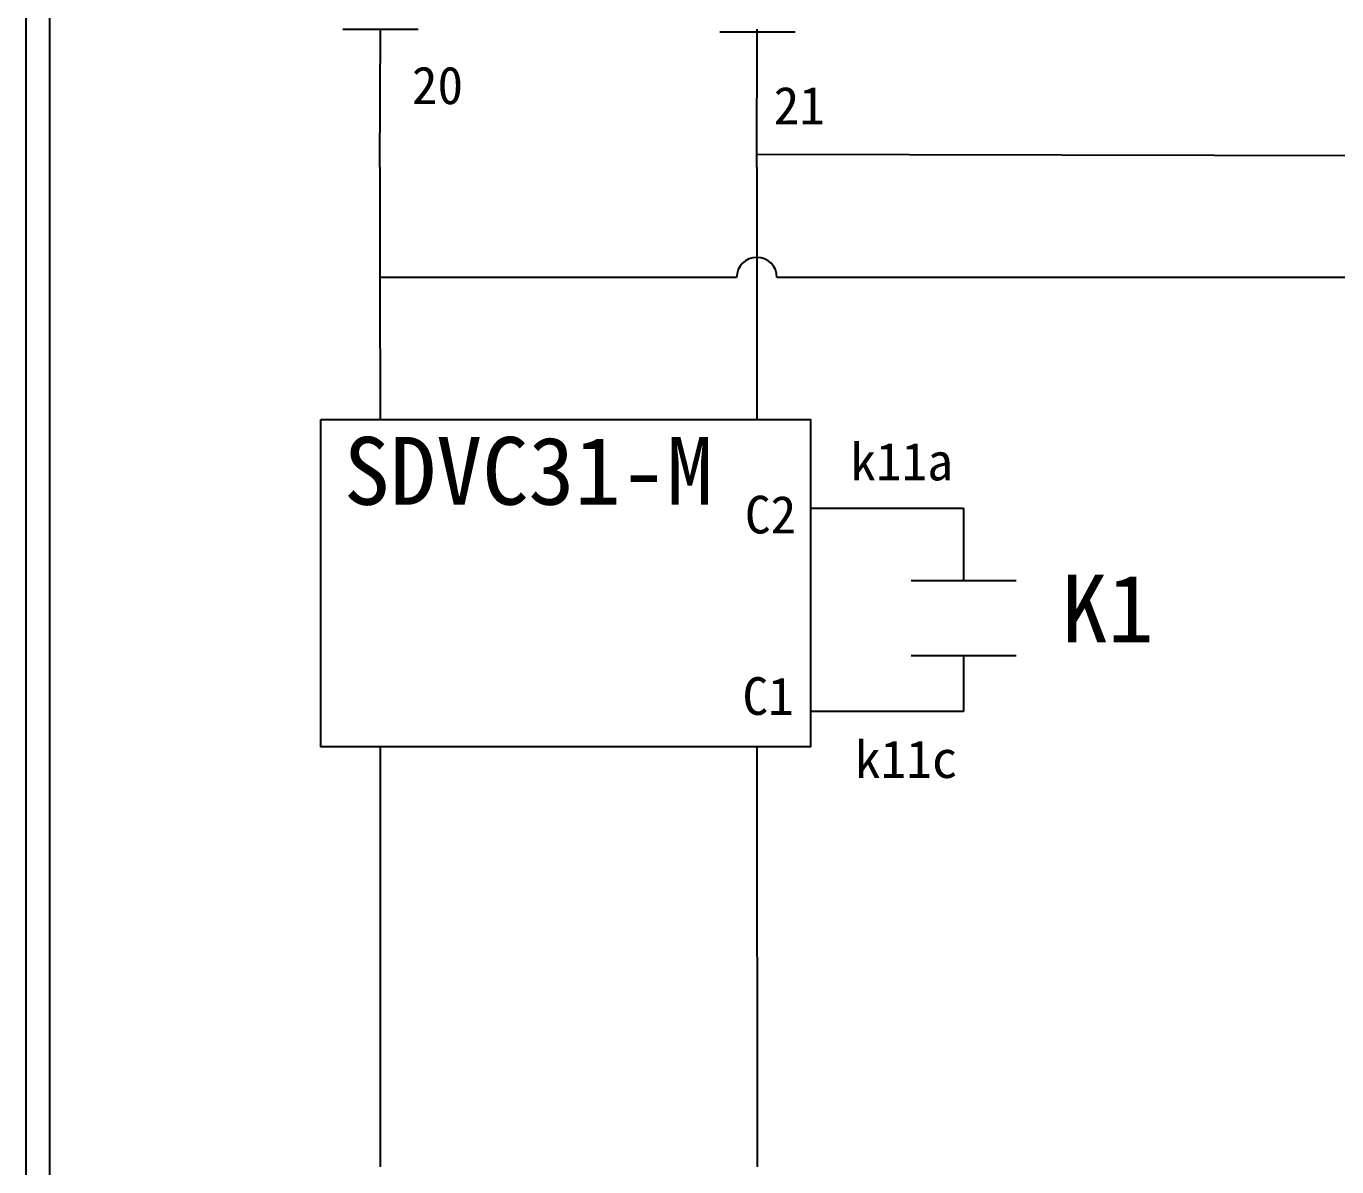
# Model space of a CAD drawing. Extents: x 10 to 297, y 3 to 207.
# Drawn here: x 10 to 79.6, y 63.7 to 124.2 of the extents above; entities that cross this region are included whole.
import ezdxf

# ---------------------------------------------------------------- set-up
doc = ezdxf.new("R2010")
doc.units = 0
doc.layers.get('0').update_dxf_attribs({"linetype": 'CONTINUOUS'})
doc.layers.add('圖框層', color=7, linetype='CONTINUOUS')
doc.layers.add('標尺寸層', color=3, linetype='CONTINUOUS')
doc.styles.add('STSL', font='kaiu.ttf')

msp = doc.modelspace()

# ---------------------------------------------------------------- linework, layer by layer
for p, q in [((28.776, 116.748), (28.776, 110.886)), ((48.776, 116.748), (48.776, 110.886)), ((28.776, 110.886), (28.779, 103.353)), ((48.776, 110.886), (48.779, 103.353)), ((28.786, 85.976), (28.794, 63.684)), ((48.786, 85.976), (48.794, 63.684))]:
    msp.add_line(p, q)
msp.add_arc((48.776, 110.886), 1.071, 0, 180)
at = {"layer": '圖框層', "color": 7}
for p, q in [((10, 3), (10, 206.969)), ((11.25, 4.25), (11.25, 205.719))]:
    msp.add_line(p, q, dxfattribs=at)
at = {"layer": '標尺寸層', "color": 7}
for p, q in [((26.798, 124.074), (30.798, 124.074)), ((28.776, 116.748), (28.798, 124.074)), ((50.808, 123.916), (46.808, 123.916)), ((48.776, 116.748), (48.79, 124.074)), ((104.338, 117.303), (48.778, 117.41)), ((28.776, 116.748), (28.776, 110.886)), ((47.705, 110.886), (28.776, 110.886)), ((84.338, 110.886), (49.847, 110.886)), ((51.682, 98.637), (59.753, 98.637)), ((59.753, 98.637), (59.753, 94.806)), ((56.969, 94.806), (62.537, 94.806)), ((59.753, 94.806), (62.537, 94.806)), ((56.969, 90.832), (62.537, 90.832)), ((56.969, 90.832), (59.753, 90.832)), ((59.753, 90.832), (59.753, 87.843)), ((59.753, 87.843), (51.627, 87.843))]:
    msp.add_line(p, q, dxfattribs=at)
msp.add_lwpolyline([(25.634, 103.353), (51.627, 103.353), (51.627, 85.976), (25.634, 85.976)], close=True, dxfattribs=at)

# ---------------------------------------------------------------- texts
at = {"layer": '圖框層', "color": 4, "style": 'STSL'}
for s, height, p in [('20', 2, (30.467, 120.089)), ('21', 2, (49.671, 119.013)), ('SDVC31-M', 3.6, (26.857, 98.824)), ('k11a', 2, (53.74, 100.122)), ('C2', 2, (48.145, 97.301)), ('K1', 3.6, (64.947, 91.518)), ('C1', 2, (48.016, 87.67)), ('k11c', 2, (53.986, 84.325))]:
    msp.add_text(s, height=height, dxfattribs=at).set_placement(p)

doc.saveas('drawing.dxf')
